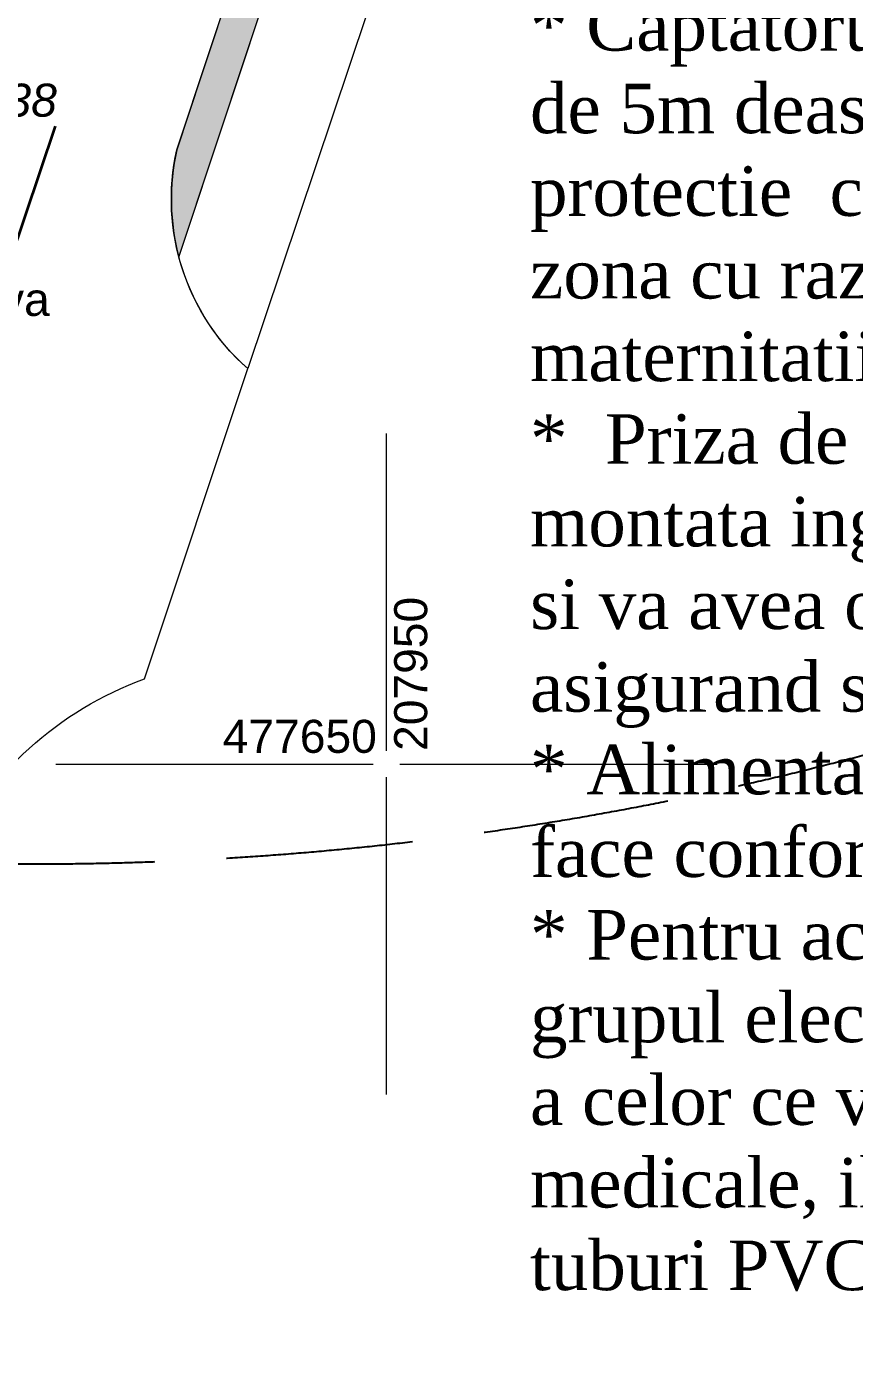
# Model space of a CAD drawing. Header units: millimetres. Extents: x 207782523 to 208144499, y 477594674 to 477848829.
# Drawn here: x 207888085 to 207913125, y 477640115 to 477680179 of the extents above; entities that cross this region are included whole.
import ezdxf

# ---------------------------------------------------------------- set-up
doc = ezdxf.new("R2010")
doc.units = ezdxf.units.MM
doc.header["$MEASUREMENT"] = 0
doc.linetypes.add('Hidden Line', pattern=[391.22222328186, 282.22222328186, -109])
doc.linetypes.add('Hosszú szaggatott', pattern=[10583.330000000002, 6350, -4233.330000000001])
doc.layers.get('0').update_dxf_attribs({"true_color": 0x787878})
for name, color, linetype, lineweight, true_color in [('New_sit - constructii propuse_Pen_No__1', 7, 'Continuous', 13, 0x787878), ('New_sit - drum_Pen_No__121', 7, 'Continuous', 35, 0x787878), ('New_sit - drum_Pen_No__21', 7, 'Continuous', 20, 0x787878), ('New_sit - vegetatie_Pen_No__1', 7, 'Continuous', 13, 0x787878), ('New_sit - vegetatie_Pen_No__104', 7, 'Continuous', 13, 0x787878), ('sit - caroiaj_Pen_No__1', 7, 'Continuous', 13, 0x787878), ('sit - cota teren_Pen_No__101', 7, 'Continuous', 13, 0x787878)]:
    doc.layers.add(name, color=color, linetype=linetype, lineweight=lineweight, true_color=true_color)
doc.layers.add('Texte', color=7, linetype='Continuous')
doc.styles.add('GENERATED_STYLE_1', font='arial.ttf')
doc.styles.add('GENERATED_STYLE_4', font='ariali.ttf')
pattern_1 = [(90, (207891220.2115784, 477723905.0360718), (-300, 0), [43.30127018922195, -129.903810567666]), (90, (207891370.2115784, 477723991.6386108), (-300, 0), [43.30127018922195, -129.903810567666]), (30.00000000000001, (207891220.2115784, 477723905.0360718), (-150.0000000000001, 259.8076211353316), [43.30127018922195, -129.903810567666]), (30.00000000000001, (207891220.2115784, 477724078.2411499), (-150.0000000000001, 259.8076211353316), [43.30127018922195, -129.903810567666]), (149.9999999999998, (207891220.2115784, 477723905.0360718), (150.0000000000011, 259.8076211353309), [43.30127018922195, -129.903810567666]), (149.9999999999998, (207891220.2115784, 477724078.2411499), (150.0000000000011, 259.8076211353309), [43.30127018922195, -129.903810567666])]

# ---------------------------------------------------------------- blocks, each defined once
blk = doc.blocks.new('plan de situatie')
at = {"layer": 'New_sit - vegetatie_Pen_No__104', "linetype": 'Continuous', "lineweight": 13}
h = blk.add_hatch(dxfattribs=at)
h.set_pattern_fill('GRASS', color=256, style=0, pattern_type=2)
h.set_pattern_definition(pattern_1)
edge = h.paths.add_edge_path()
edge.add_arc((207899311.6384798, 477674955.1734717), 6845.331080315241, 167.4451260207979, 194.8936798829235)
edge.add_line((207892696.2801514, 477673195.7440796), (207911804.3723755, 477730763.8922729))
edge.add_arc((207913906.9166253, 477726977.8243484), 4330.704636849411, 119.0450417560645, 152.3647618201949)
edge.add_line((207910070.2653809, 477728986.5826416), (207909326.7901001, 477726746.6680908))
edge.add_line((207909326.7901001, 477726746.6680908), (207893372.4284973, 477678679.961853))
edge.add_line((207893372.4284973, 477678679.961853), (207892629.9911194, 477676443.1741943))
h = blk.add_hatch(dxfattribs=at)
h.set_pattern_fill('GRASS', color=256, style=0, pattern_type=2)
h.set_pattern_definition(pattern_1)
edge = h.paths.add_edge_path()
edge.add_line((207881331.7922058, 477670906.1380005), (207881670.6964722, 477671921.3393555))
edge.add_line((207881670.6964722, 477671921.3393555), (207888505.5075073, 477692395.2915039))
edge.add_line((207888505.5075073, 477692395.2915039), (207891223.0508728, 477700535.8021851))
edge.add_arc((207885886.4193056, 477697793.4741947), 5999.99994087482, -17.22937047795682, 27.197213407521588, ccw=False)
edge.add_line((207891617.1791687, 477696016.2880249), (207891630.4362793, 477696049.8379517))
edge.add_line((207891630.4362793, 477696049.8379517), (207891602.7471619, 477695967.7203979))
edge.add_line((207891602.7471619, 477695967.7203979), (207891177.6500549, 477694707.0123901))
edge.add_line((207891177.6500549, 477694707.0123901), (207883810.8908386, 477672859.4562988))
edge.add_line((207883810.8908386, 477672859.4562988), (207883302.0657043, 477671350.4365234))
edge.add_line((207883302.0657043, 477671350.4365234), (207883276.1375427, 477671307.739502))
edge.add_arc((207874981.6702914, 477674591.1072429), 8920.688914291883, 319.0588624380141, 338.40384678443195, ccw=False)
edge.add_line((207881720.2086487, 477668745.5284424), (207881541.3657227, 477668939.9298706))
edge.add_arc((207883354.7420742, 477670127.4864463), 2167.631060128262, 158.9478367957004, 213.220267400009, ccw=False)
at = {"layer": 'New_sit - constructii propuse_Pen_No__1', "linetype": 'Continuous', "lineweight": 13, "flags": 128}
blk.add_lwpolyline([(207892696.2801514, 477673195.7440796), (207901317.770874, 477699170.249939), (207911804.3723755, 477730763.8922729, -0.2122639733393904), (207915309.0491028, 477731075.2658691), (207894776.4949341, 477669827.6954346, -0.14773070557403)], format="xyb", close=True, dxfattribs=at)
at = {"layer": 'New_sit - drum_Pen_No__121', "linetype": 'Hosszú szaggatott', "lineweight": 35}
blk.add_line((207919388.5010376, 477767417.6439819), (207880399.4037781, 477651787.8991699), dxfattribs=at)
at = {"layer": 'New_sit - drum_Pen_No__21', "linetype": 'Continuous', "lineweight": 20, "flags": 128}
blk.add_lwpolyline([(207845332.7748413, 477703476.9384155), (207855093.9736023, 477678828.4268799, -0.1645598652946809), (207855429.9736023, 477672320.4268799, -0.1465986175004802), (207851029.9736328, 477667546.4268799), (207854707.7163391, 477665802.8137207), (207858691.4029846, 477666003.4641113), (207872437.6890564, 477661675.9296265, -0.3723711700928301), (207877118.4972229, 477653059.4674072), (207864281.9619751, 477614442.5132446), (207865023.8250427, 477594674.0446777), (207884041.3000793, 477650923.2791748), (207885717.0378113, 477655060.2567139, -0.195095432297426), (207891657.5596313, 477660443.3643188), (207894776.4949341, 477669827.6954346, -0.272925735920982), (207892629.9911194, 477676443.1741943), (207910070.2653809, 477728986.5826416, -0.3701868485650086)], format="xyb", dxfattribs=at)
at = {"layer": 'New_sit - vegetatie_Pen_No__1', "linetype": 'Continuous', "lineweight": 13, "flags": 128}
blk.add_lwpolyline([(207892629.9911194, 477676443.1741943, 0.120342864820439), (207892696.2801514, 477673195.7440796), (207911804.3723755, 477730763.8922729, 0.1464177584998118), (207910070.2653809, 477728986.5826416), (207909326.7901001, 477726746.6680908), (207893372.4284973, 477678679.961853)], format="xyb", close=True, dxfattribs=at)
at = {"layer": 'sit - caroiaj_Pen_No__1', "linetype": 'Continuous', "lineweight": 13}
for p, q in [((207898972.9736328, 477658259.4268799), (207898972.9736328, 477667859.4268799)), ((207888972.9736328, 477657859.4268799), (207898572.9736023, 477657859.4268799)), ((207899372.9736328, 477657859.4268799), (207908972.9736328, 477657859.4268799)), ((207898972.9736328, 477647859.4268799), (207898972.9736328, 477657459.4268799))]:
    blk.add_line(p, q, dxfattribs=at)
at = {"layer": 'sit - caroiaj_Pen_No__1', "linetype": 'Continuous', "lineweight": 13, "insert": (207900218.0021973, 477658259.4268799), "char_height": 1000, "attachment_point": 7, "rotation": 90, "style": 'GENERATED_STYLE_1'}
blk.add_mtext('\\A1;{\\pql;\\fArial|b0|i0|c0|p34;207950}', dxfattribs=at)
at = {"layer": 'sit - caroiaj_Pen_No__1', "linetype": 'Continuous', "lineweight": 13, "insert": (207894019.8236084, 477658185.8283081), "char_height": 1000, "attachment_point": 7, "style": 'GENERATED_STYLE_1'}
blk.add_mtext('\\A1;{\\pql;\\fArial|b0|i0|c0|p34;477650}', dxfattribs=at)
at = {"layer": 'sit - cota teren_Pen_No__101', "linetype": 'Continuous', "lineweight": 13, "insert": (207885508.202179, 477677436.0856934), "char_height": 1000, "attachment_point": 7, "style": 'GENERATED_STYLE_4'}
blk.add_mtext('\\A1;{\\pql;\\fArial|b0|i1|c0|p34;88.38}', dxfattribs=at)

msp = doc.modelspace()

# ---------------------------------------------------------------- block references
msp.add_blockref('plan de situatie', (0, 0))

# ---------------------------------------------------------------- next in the draw order: linework, layer by layer
at = {"color": 1, "linetype": 'Hidden Line', "ltscale": 20}
msp.add_circle((207888236.9181509, 477751828.6022703), 97000, dxfattribs=at)

# ---------------------------------------------------------------- next in the draw order: texts
at = {"layer": 'Texte', "linetype": 'Continuous', "insert": (207903313.8092588, 477688451.7587253), "char_height": 1500, "width": 57038.79529958592, "attachment_point": 1}
msp.add_mtext('\\pxt2;{\\fTimes New Roman|b0|i0|c0|p18;* Pentru protectia contra descarcarilor atmosferice  se va \\Pfolosi un paratraznet cu dispozitiv de amorsare PDA , PREVECTRON  3S 60\\fTimes New Roman|b1|i0|c0|p18;.\\P\\fTimes New Roman|b0|i0|c0|p18;* Captatorul PDA se va monta pe o tija metalica la inal timea de 5m deasupra nivelului maxim al invelitorii  si va asigura o protectie  contra descarcarilor atmosferice de nivel  III intr-o zona cu raza de  97m, asigurand protectia pentru cladirea maternitatii si incinta  acesteia \\P*  Priza de pamant va fi formate din platbanda OL-Zn 40x4 montata ingropat in sant si electrozi din teava de 2.5", l=2.5m  si va avea o valoare a rezistentei de dispersie de maxim 1Ω, ea asigurand si protectia contra electrocutarilor.\\P* Alimentarea cu energie electrica  din sursa de baza se va face conform solutiei prevazute in Avizul Tehnic de Racordare\\P* Pentru accesul cablurilor de alimentare (de la postul trafo si grupul electrogen) ale tablourilor electrice generale precum  si a celor ce vor alimenta alte obiective din ininta (statie gaze medicale, iluminat incinta), se vor prevedea sub carosabil 10 tuburi PVC %%C 100}', dxfattribs=at)
at = {"layer": 'Texte', "color": 7, "linetype": 'Continuous', "lineweight": 100, "insert": (207872456.8045579, 477671235.1797819), "char_height": 1000, "attachment_point": 7, "style": 'GENERATED_STYLE_1'}
msp.add_mtext('\\A1;\\pxi-3,l4,t4;+1,5m x2 cabluri rezerva ', dxfattribs=at)

doc.saveas('drawing.dxf')
